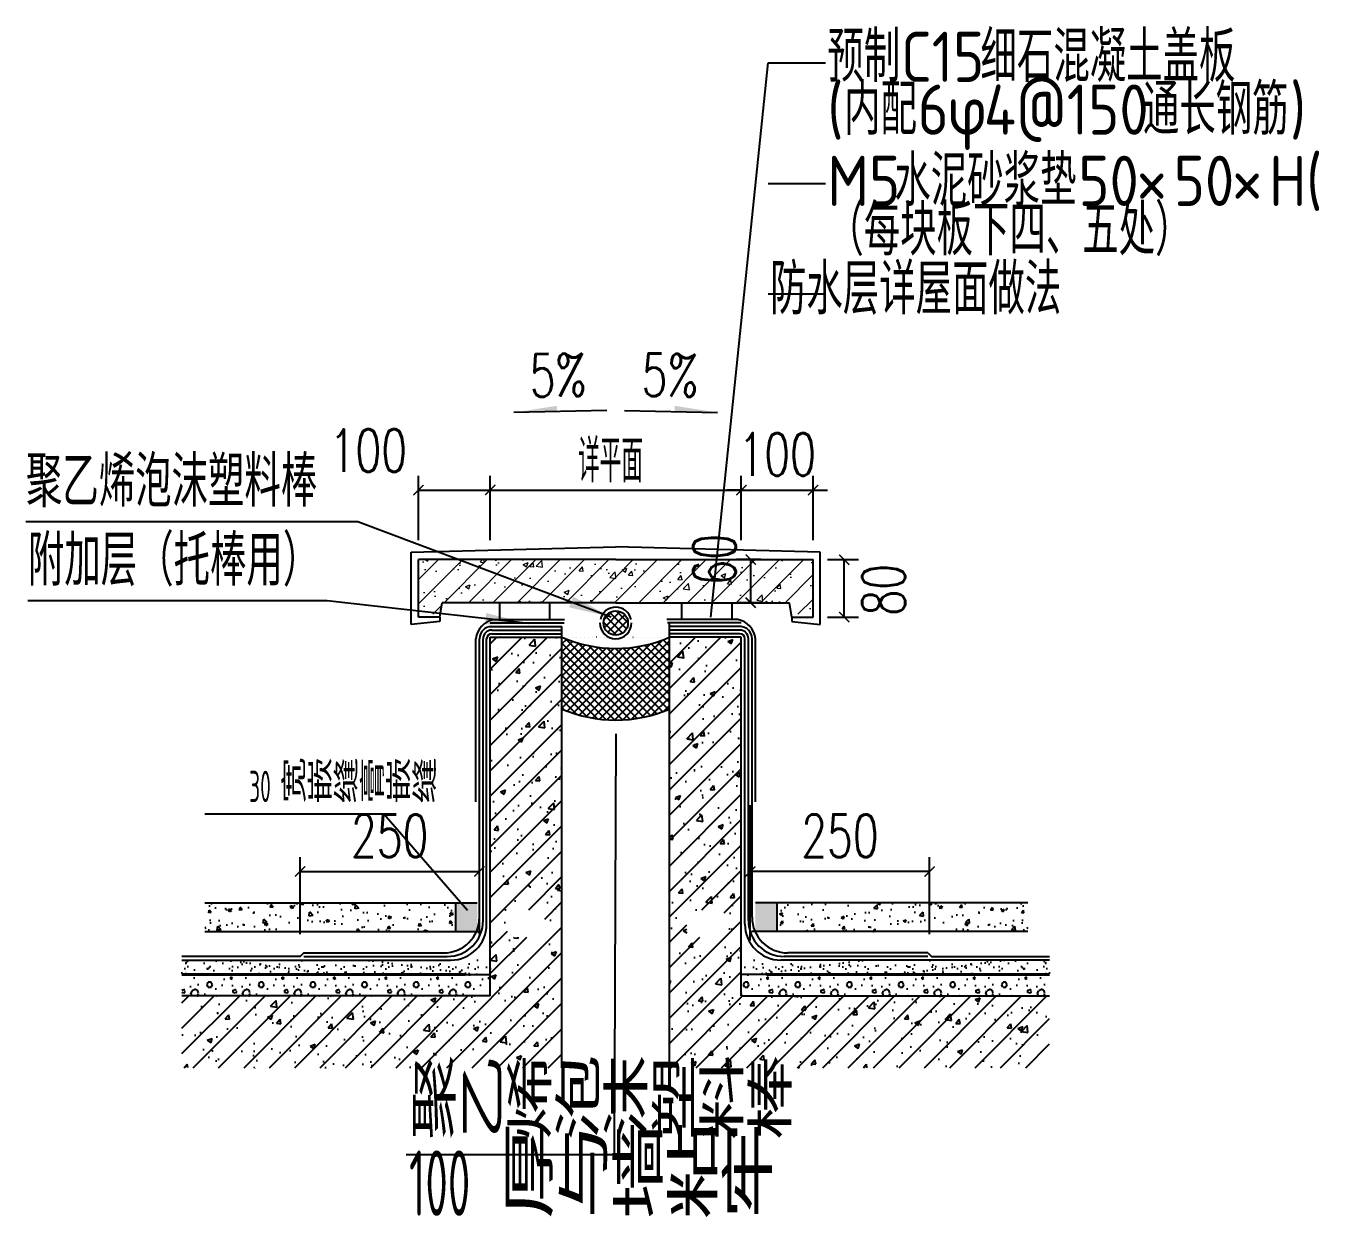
# Model space of a CAD drawing. Extents: x -40548 to 155442, y 5688 to 67136.
# Drawn here: x 130419 to 132223, y 11946 to 13606 of the extents above; entities that cross this region are included whole.
import ezdxf

# ---------------------------------------------------------------- set-up
doc = ezdxf.new("R2010")
doc.units = 0
doc.header["$LTSCALE"] = 1000
doc.linetypes.add('0_Grid$0$0_Setback$0$CONCEPT$0${ Batten }', pattern=[0])
doc.layers.get('DEFPOINTS').update_dxf_attribs({"color": 200})
for name, color, linetype in [('A-HATCH-1', 252, 'Continuous'), ('A-LIN-V', 9, 'Continuous'), ('A-TEXT', 61, 'Continuous'), ('AE-FNSH', 11, 'Continuous'), ('AE-STRU-MATE', 8, 'Continuous'), ('AE-SUFC', 3, 'Continuous'), ('AS-WALL', 40, 'Continuous'), ('DIM_LEAD', 3, 'Continuous'), ('DIM_SYMB', 3, 'Continuous'), ('PUB_DIM', 3, 'Continuous'), ('填充', 8, 'Continuous')]:
    doc.layers.add(name, color=color, linetype=linetype)
doc.layers.add('AE-ELVE-3', color=252, linetype='Continuous', lineweight=40)
doc.layers.add('HATCH填充', color=8, linetype='Continuous', lineweight=9)
doc.styles.add('_TCH_DIM', font='SIMPLEX', dxfattribs={"bigfont": 'GBCBIG'})
doc.styles.add('_TCH_DIM_T3', font='SIMPLEX', dxfattribs={"width": 0.705882, "bigfont": 'GBCBIG'})
doc.styles.get("Standard").update_dxf_attribs({"font": 'gbenor.shx', "bigfont": 'gbcbig.shx'})
doc.styles.add('TH-STYLE1', font='@TSSDENG', dxfattribs={"width": 0.7, "bigfont": '@TSSDCHN'})
doc.dimstyles.new('_TCH_ARCH-20', dxfattribs={"dimscale": 20, "dimtxt": 2.975, "dimasz": 1, "dimexe": 1, "dimexo": 1, "dimgap": 1, "dimtad": 1, "dimdec": 0, "dimzin": 0, "dimdsep": 46, "dimtxsty": '_TCH_DIM_T3', "dimblk": 'ARCHTICK', "dimcen": 0.09, "dimclrt": 7, "dimazin": 2, "dimtfac": 1, "dimtdec": 0, "dimtix": 1, "dimtmove": 2, "dimatfit": 3, "dimfxl": 0, "dimtolj": 1, "dimtzin": 0, "dimarcsym": 0})
pattern_1 = [(45, (129972.912, 5493.33), (-16.97056, 16.97056), []), (50, (129972.91, 5493.33), (68.85698, -6.0242), [7.2, -79.2]), (355, (129972.91, 5493.33), (-13.3201, 72.21044), [5.76, -63.36]), (100.4514, (129978.65, 5492.83), (55.5369, 66.1862), [6.11906, -67.30964]), (46.1842, (129972.91, 5512.53), (102.4551, -15.8898), [10.8, -118.8]), (96.6356, (129981.45, 5511.21), (89.7276, 93.5153), [9.1786, -100.9644]), (351.1842, (129972.91, 5512.53), (89.7275, 93.5154), [8.64, -95.04]), (21, (129982.51, 5507.73), (57.30308, -38.6514), [7.2, -79.2]), (326, (129982.51, 5507.73), (23.3583, 69.6144), [5.76, -63.36]), (71.4514, (129987.29, 5504.51), (80.6614, 30.9629), [6.11906, -67.30964]), (37.5, (129972.912, 5493.33), (1.16735, 31.95781), [0, -62.592, 0, -64.32, 0, -63.6]), (7.5, (129972.912, 5493.33), (25.25468, 37.86352), [0, -36.672, 0, -61.152, 0, -24.24]), (327.5, (129951.504, 5493.33), (51.24695, -2.16527), [0, -24, 0, -74.88, 0, -99.36]), (317.5, (129941.904, 5493.33), (55.98587, 9.61008), [0, -31.2, 0, -49.728, 0, -70.56])]

# ---------------------------------------------------------------- blocks, each defined once
blk = doc.blocks.new('_ArchTick')
at = {"color": 0, "linetype": 'ByBlock', "const_width": 0.1}
blk.add_lwpolyline([(-0.354, -0.354), (0.354, 0.354)], dxfattribs=at)
blk = doc.blocks.new('*D163')
at = {"layer": 'DEFPOINTS', "color": 0}
for p in [(131430, 12862.2), (131464.3, 12862.2), (131464.3, 12802.2)]:
    blk.add_point(p, dxfattribs=at)
at = {"layer": 'PUB_DIM', "color": 0, "lineweight": -2}
for p, q in [((131444.3, 12862.2), (131410, 12862.2)), ((131430, 12802.2), (131430, 12862.2)), ((131444.3, 12802.2), (131410, 12802.2))]:
    blk.add_line(p, q, dxfattribs=at)
at = {"layer": 'PUB_DIM', "color": 0, "lineweight": -2, "xscale": 20, "yscale": 20, "zscale": 20}
for p, rotation in [((131430, 12862.2), 90), ((131430, 12802.2), 270)]:
    blk.add_blockref('_ArchTick', p, dxfattribs=dict(at, rotation=rotation))
at = {"layer": 'PUB_DIM', "color": 7, "insert": (131379.4, 12862.2), "char_height": 59.5, "attachment_point": 5, "rotation": 90, "style": '_TCH_DIM_T3'}
blk.add_mtext('\\A1;60', dxfattribs=at)
blk = doc.blocks.new('*D164')
at = {"layer": 'DEFPOINTS', "color": 0}
for p in [(131516.9, 12862.2), (131560.4, 12862.2), (131516.9, 12782.2)]:
    blk.add_point(p, dxfattribs=at)
at = {"layer": 'PUB_DIM', "color": 0, "lineweight": -2}
for p, q in [((131536.9, 12862.2), (131580.4, 12862.2)), ((131560.4, 12782.2), (131560.4, 12862.2)), ((131536.9, 12782.2), (131580.4, 12782.2))]:
    blk.add_line(p, q, dxfattribs=at)
at = {"layer": 'PUB_DIM', "color": 0, "lineweight": -2, "xscale": 20, "yscale": 20, "zscale": 20}
for p, rotation in [((131560.4, 12862.2), 90), ((131560.4, 12782.2), 270)]:
    blk.add_blockref('_ArchTick', p, dxfattribs=dict(at, rotation=rotation))
at = {"layer": 'PUB_DIM', "color": 7, "insert": (131615.4, 12820.2), "char_height": 59.5, "attachment_point": 5, "rotation": 90, "style": '_TCH_DIM_T3'}
blk.add_mtext('\\A1;80', dxfattribs=at)
blk = doc.blocks.new('*D165')
at = {"layer": 'DEFPOINTS', "color": 0}
for p in [(131066.9, 12959.2), (130966.9, 12869.5), (131066.9, 12869.5)]:
    blk.add_point(p, dxfattribs=at)
at = {"layer": 'PUB_DIM', "color": 0, "lineweight": -2}
for p, q in [((130966.9, 12889.5), (130966.9, 12979.2)), ((131066.9, 12889.5), (131066.9, 12979.2)), ((130966.9, 12959.2), (131066.9, 12959.2))]:
    blk.add_line(p, q, dxfattribs=at)
at = {"layer": 'PUB_DIM', "color": 0, "lineweight": -2, "xscale": 20, "yscale": 20, "zscale": 20, "rotation": 180}
blk.add_blockref('_ArchTick', (130966.9, 12959.2), dxfattribs=at)
at = {"layer": 'PUB_DIM', "color": 0, "lineweight": -2, "xscale": 20, "yscale": 20, "zscale": 20}
blk.add_blockref('_ArchTick', (131066.9, 12959.2), dxfattribs=at)
at = {"layer": 'PUB_DIM', "color": 7, "insert": (130896.9, 13014.2), "char_height": 59.5, "attachment_point": 5, "style": '_TCH_DIM_T3'}
blk.add_mtext('\\A1;100', dxfattribs=at)
blk = doc.blocks.new('*D166')
at = {"layer": 'DEFPOINTS', "color": 0}
for p in [(131516.9, 12959.2), (131416.9, 12869.5), (131516.9, 12869.5)]:
    blk.add_point(p, dxfattribs=at)
at = {"layer": 'PUB_DIM', "color": 0, "lineweight": -2}
for p, q in [((131416.9, 12889.5), (131416.9, 12979.2)), ((131516.9, 12889.5), (131516.9, 12979.2)), ((131416.9, 12959.2), (131396.9, 12959.2)), ((131416.9, 12959.2), (131516.9, 12959.2)), ((131516.9, 12959.2), (131536.9, 12959.2))]:
    blk.add_line(p, q, dxfattribs=at)
at = {"layer": 'PUB_DIM', "color": 0, "lineweight": -2, "xscale": 20, "yscale": 20, "zscale": 20}
blk.add_blockref('_ArchTick', (131416.9, 12959.2), dxfattribs=at)
at = {"layer": 'PUB_DIM', "color": 0, "lineweight": -2, "xscale": 20, "yscale": 20, "zscale": 20, "rotation": 180}
blk.add_blockref('_ArchTick', (131516.9, 12959.2), dxfattribs=at)
at = {"layer": 'PUB_DIM', "color": 7, "insert": (131466.9, 13009), "char_height": 59.5, "attachment_point": 5, "style": '_TCH_DIM_T3'}
blk.add_mtext('\\A1;100', dxfattribs=at)
blk = doc.blocks.new('*D198')
at = {"layer": 'DEFPOINTS', "color": 0}
for p in [(131429.4, 12427.5), (131429.4, 12320), (131679.4, 12320)]:
    blk.add_point(p, dxfattribs=at)
at = {"layer": 'PUB_DIM', "color": 0, "lineweight": -2}
for p, q in [((131429.4, 12340), (131429.4, 12447.5)), ((131679.4, 12340), (131679.4, 12447.5)), ((131679.4, 12427.5), (131429.4, 12427.5))]:
    blk.add_line(p, q, dxfattribs=at)
at = {"layer": 'PUB_DIM', "color": 0, "lineweight": -2, "xscale": 20, "yscale": 20, "zscale": 20, "rotation": 180}
blk.add_blockref('_ArchTick', (131429.4, 12427.5), dxfattribs=at)
at = {"layer": 'PUB_DIM', "color": 0, "lineweight": -2, "xscale": 20, "yscale": 20, "zscale": 20}
blk.add_blockref('_ArchTick', (131679.4, 12427.5), dxfattribs=at)
at = {"layer": 'PUB_DIM', "color": 7, "insert": (131554.4, 12477.2), "char_height": 59.5, "attachment_point": 5, "style": '_TCH_DIM_T3'}
blk.add_mtext('\\A1;250', dxfattribs=at)
blk = doc.blocks.new('*D199')
at = {"layer": 'DEFPOINTS', "color": 0}
for p in [(131051.7, 12427.5), (130801.7, 12320), (131051.7, 12320)]:
    blk.add_point(p, dxfattribs=at)
at = {"layer": 'PUB_DIM', "color": 0, "lineweight": -2}
for p, q in [((130801.7, 12340), (130801.7, 12447.5)), ((131051.7, 12340), (131051.7, 12447.5)), ((130801.7, 12427.5), (131051.7, 12427.5))]:
    blk.add_line(p, q, dxfattribs=at)
at = {"layer": 'PUB_DIM', "color": 0, "lineweight": -2, "xscale": 20, "yscale": 20, "zscale": 20, "rotation": 180}
blk.add_blockref('_ArchTick', (130801.7, 12427.5), dxfattribs=at)
at = {"layer": 'PUB_DIM', "color": 0, "lineweight": -2, "xscale": 20, "yscale": 20, "zscale": 20}
blk.add_blockref('_ArchTick', (131051.7, 12427.5), dxfattribs=at)
at = {"layer": 'PUB_DIM', "color": 7, "insert": (130926.7, 12477.2), "char_height": 59.5, "attachment_point": 5, "style": '_TCH_DIM_T3'}
blk.add_mtext('\\A1;250', dxfattribs=at)

msp = doc.modelspace()

# ---------------------------------------------------------------- hatches: boundary and pattern name
at = {"layer": 'A-HATCH-1'}
h = msp.add_hatch(dxfattribs=at)
h.set_pattern_fill('钢筋混凝土', color=256, scale=10, style=0)
h.set_pattern_definition([(45, (-2373.44, -51399.195), (-17.6776695, 17.6776695), []), (50, (-2373.44, -51399.195), (71.726018, -6.275213), [7.5, -82.5]), (355, (-2373.44, -51399.195), (-13.875133, 75.219213), [6, -66]), (100.4514, (-2367.46, -51399.72), (57.850938, 68.943954), [6.37402, -70.11421]), (46.1842, (-2373.44, -51379.195), (106.724105, -16.5519), [11.25, -123.75]), (96.6356, (-2364.55, -51380.57), (93.46627, 97.41179), [9.56103, -105.1713]), (351.1842, (-2373.44, -51379.2), (93.466195, 97.41186), [9, -99]), (21, (-2363.44, -51384.195), (59.690705, -40.26189), [7.5, -82.5]), (326, (-2363.44, -51384.195), (24.331533, 72.515005), [6, -66]), (71.4514, (-2358.466, -51387.55), (84.022263, 32.25305), [6.37402, -70.11421]), (37.5, (-2373.44, -51399.195), (1.2159855, 33.2893854), [0, -65.2, 0, -67, 0, -66.25]), (7.5, (-2373.44, -51399.195), (26.306954, 39.441171), [0, -38.2, 0, -63.7, 0, -25.25]), (327.5, (-2395.74, -51399.195), (53.3822436, -2.255487), [0, -25, 0, -78, 0, -103.5]), (317.5, (-2405.74, -51399.195), (58.318617, 10.010498), [0, -32.5, 0, -51.8, 0, -73.5])])
h.paths.add_polyline_path([(131066.9, 12253.9), (131066.9, 12753.9), (131166.9, 12753.9), (131166.9, 12370.9), (131151.8, 12370.9), (131151.8, 12317.9), (131166.9, 12317.9), (131166.9, 12153.9), (130637.1, 12153.9), (130637.1, 12253.9)])
h.paths.add_polyline_path([(131151.8, 12370.9), (131166.9, 12370.9), (131166.9, 12317.9), (131151.8, 12317.9)], flags=17)
h.paths.add_polyline_path([(131142.9, 12374), (131090.9, 12374), (131090.9, 12335.9), (131142.9, 12335.9)], flags=16)
h = msp.add_hatch(dxfattribs=at)
h.set_pattern_fill('钢筋混凝土', color=256, scale=10, style=0)
h.set_pattern_definition([(45, (-2273.44, -51399.195), (-17.6776695, 17.6776695), []), (50, (-2273.44, -51399.195), (71.726018, -6.275213), [7.5, -82.5]), (355, (-2273.44, -51399.195), (-13.875133, 75.219213), [6, -66]), (100.4514, (-2267.46, -51399.72), (57.850938, 68.943954), [6.37402, -70.11421]), (46.1842, (-2273.44, -51379.195), (106.724105, -16.5519), [11.25, -123.75]), (96.6356, (-2264.55, -51380.57), (93.46627, 97.41179), [9.56103, -105.1713]), (351.1842, (-2273.44, -51379.2), (93.466195, 97.41186), [9, -99]), (21, (-2263.44, -51384.195), (59.690705, -40.26189), [7.5, -82.5]), (326, (-2263.44, -51384.195), (24.331533, 72.515005), [6, -66]), (71.4514, (-2258.466, -51387.55), (84.022263, 32.25305), [6.37402, -70.11421]), (37.5, (-2273.44, -51399.195), (1.2159855, 33.2893854), [0, -65.2, 0, -67, 0, -66.25]), (7.5, (-2273.44, -51399.195), (26.306954, 39.441171), [0, -38.2, 0, -63.7, 0, -25.25]), (327.5, (-2295.74, -51399.195), (53.3822436, -2.255487), [0, -25, 0, -78, 0, -103.5]), (317.5, (-2305.74, -51399.195), (58.318617, 10.010498), [0, -32.5, 0, -51.8, 0, -73.5])])
h.paths.add_polyline_path([(131416.9, 12253.9), (131416.9, 12753.9), (131316.9, 12753.9), (131316.9, 12370.9), (131332, 12370.9), (131332, 12317.9), (131316.9, 12317.9), (131316.9, 12153.9), (131846.7, 12153.9), (131846.7, 12253.9)])
h.paths.add_polyline_path([(131332, 12370.9), (131316.9, 12370.9), (131316.9, 12317.9), (131332, 12317.9)], flags=17)
h.paths.add_polyline_path([(131340.9, 12374), (131392.9, 12374), (131392.9, 12335.9), (131340.9, 12335.9)], flags=16)
at = {"layer": 'AE-STRU-MATE'}
h = msp.add_hatch(dxfattribs=at)
h.set_pattern_fill('ANSI37', color=256, scale=5, style=0)
h.set_pattern_definition([(45, (-892.887, -54210.775), (-5.61266008, 5.61266008), []), (135, (-892.887, -54210.775), (-5.61266008, -5.61266008), [])])
h.paths.add_polyline_path([(131258.9, 12773.9, 1), (131224.9, 12773.9, 1)])
h = msp.add_hatch(dxfattribs=at)
h.set_pattern_fill('ANSI37', color=256, scale=5, style=0)
h.set_pattern_definition([(45, (-892.887, -54185.775), (-5.61266008, 5.61266008), []), (135, (-892.887, -54185.775), (-5.61266008, -5.61266008), [])])
edge = h.paths.add_edge_path()
edge.add_arc((131241.9, 12928.4), 189.9, 246.7358, 293.2642, ccw=False)
edge.add_line((131166.9, 12753.9), (131166.9, 12653.9))
edge.add_arc((131241.9, 12828.4), 189.9, 246.7358, 293.2642)
edge.add_line((131316.9, 12653.9), (131316.9, 12753.9))
h = msp.add_hatch(dxfattribs=at)
h.set_pattern_fill('混凝土', color=256, scale=6, style=0)
h.set_pattern_definition([(130, (263780.117, -87347.993), (-43.035611, -3.765128), [4.5, -49.5]), (185, (263780.117, -87347.993), (8.32508, 45.131528), [3.6, -39.6]), (79.5486, (263776.53, -87348.307), (-34.710563, 41.366373), [3.824411, -42.068527]), (133.8158, (263780.117, -87335.993), (-64.034463, -9.931141), [6.75, -74.25]), (83.3644, (263774.78, -87336.82), (-56.079762, 58.447072), [5.736617, -63.10278]), (188.8158, (263780.12, -87335.99), (-56.079717, 58.447116), [5.4, -59.4]), (159, (263774.117, -87338.993), (-35.814423, -24.1571334), [4.5, -49.5]), (214, (263774.117, -87338.993), (-14.59892, 43.509003), [3.6, -39.6]), (108.5486, (263771.133, -87341.006), (-50.413358, 19.35183), [3.824411, -42.068527]), (142.5, (263780.117, -87347.993), (-0.7295913, 19.9736312), [0, -39.12, 0, -40.2, 0, -39.75]), (172.5, (263780.117, -87347.993), (-15.7841722, 23.6647027), [0, -22.92, 0, -38.22, 0, -15.15]), (212.5, (263793.497, -87347.993), (-32.0293462, -1.3532923), [0, -15, 0, -46.8, 0, -62.1]), (222.5, (263799.497, -87347.993), (-34.99117, 6.006299), [0, -19.5, 0, -31.08, 0, -44.1])])
h.paths.add_polyline_path([(130668.9, 12383.9), (130668.9, 12343.9), (131018.7, 12343.9), (131018.7, 12383.9)])
for points in [[(131018.7, 12383.9), (131048.7, 12383.9), (131048.7, 12343.9), (131018.7, 12343.9)], [(131466.7, 12383.9), (131436.7, 12383.9), (131436.7, 12343.9), (131466.7, 12343.9)]]:
    msp.add_hatch(color=256, dxfattribs=at).paths.add_polyline_path(points)
h = msp.add_hatch(dxfattribs=at)
h.set_pattern_fill('混凝土', color=256, scale=6, style=0)
h.set_pattern_definition([(50, (-1294.765, -87347.993), (43.035611, -3.765128), [4.5, -49.5]), (355, (-1294.765, -87347.993), (-8.32508, 45.131528), [3.6, -39.6]), (100.4514, (-1291.18, -87348.307), (34.710563, 41.366373), [3.824411, -42.068527]), (46.1842, (-1294.765, -87335.993), (64.034463, -9.931141), [6.75, -74.25]), (96.6356, (-1289.43, -87336.82), (56.079762, 58.447072), [5.736617, -63.10278]), (351.1842, (-1294.765, -87335.99), (56.079717, 58.447116), [5.4, -59.4]), (21, (-1288.765, -87338.993), (35.814423, -24.1571334), [4.5, -49.5]), (326, (-1288.765, -87338.993), (14.59892, 43.509003), [3.6, -39.6]), (71.4514, (-1285.78, -87341.006), (50.413358, 19.35183), [3.824411, -42.068527]), (37.5, (-1294.765, -87347.993), (0.7295913, 19.9736312), [0, -39.12, 0, -40.2, 0, -39.75]), (7.5, (-1294.765, -87347.993), (15.7841722, 23.6647027), [0, -22.92, 0, -38.22, 0, -15.15]), (327.5, (-1308.145, -87347.993), (32.0293462, -1.3532923), [0, -15, 0, -46.8, 0, -62.1]), (317.5, (-1314.145, -87347.993), (34.99117, 6.006299), [0, -19.5, 0, -31.08, 0, -44.1])])
h.paths.add_polyline_path([(131816.5, 12383.9), (131816.5, 12343.9), (131466.7, 12343.9), (131466.7, 12383.9)])
h = msp.add_hatch(dxfattribs=at)
h.set_pattern_fill('粉刷', color=256, scale=5, style=0)
h.set_pattern_definition([(142.5, (263768.322, -87342.993), (0.6299336, 19.2682377), [0, -15.2, 0, -17, 0, -16.25]), (172.5, (263768.322, -87342.993), (-17.697767, 28.2214607), [0, -8.2, 0, -13.7, 0, -5.25]), (212.5, (263780.622, -87342.993), (-31.1414186, 0.0565905), [0, -5, 0, -18, 0, -23.5]), (222.5, (263780.622, -87342.993), (-30.061266, 8.7767556), [0, -2.5, 0, -11.8, 0, -13.5])])
h.paths.add_polyline_path([(130637.1, 12303.9), (130637.1, 12283.9), (131066.9, 12283.9), (131066.9, 12303.9)])
h = msp.add_hatch(dxfattribs=at)
h.set_pattern_fill('粉刷', color=256, scale=5, style=0)
h.set_pattern_definition([(37.5, (-1284.578, -87342.993), (-0.6299336, 19.2682377), [0, -15.2, 0, -17, 0, -16.25]), (7.5, (-1284.578, -87342.993), (17.697767, 28.2214607), [0, -8.2, 0, -13.7, 0, -5.25]), (327.5, (-1296.878, -87342.993), (31.1414186, 0.0565905), [0, -5, 0, -18, 0, -23.5]), (317.5, (-1296.878, -87342.993), (30.061266, 8.7767556), [0, -2.5, 0, -11.8, 0, -13.5])])
h.paths.add_polyline_path([(131846.7, 12303.9), (131846.7, 12283.9), (131416.9, 12283.9), (131416.9, 12303.9)])
h = msp.add_hatch(dxfattribs=at)
h.set_pattern_fill('加气混凝土', color=256, scale=6, style=0)
h.set_pattern_definition([(0, (-2352.2, -51421.155), (36, 72), [0, -72]), (0, (-2394.32, -51430.875), (36, 72), [0, -72]), (0, (-2370.92, -51431.595), (36, 72), [0, -72]), (0, (-2345.36, -51410.355), (36, 72), [0, -72]), (0, (-2375.24, -51435.195), (36, 72), [0, -72]), (0, (-2338.16, -51364.995), (36, 72), [0, -72]), (0, (-2360.12, -51370.755), (36, 72), [0, -72]), (0, (-2348.6, -51379.755), (36, 72), [0, -72]), (0, (-2407.28, -51381.195), (36, 72), [0, -72]), (0, (-2372, -51384.435), (36, 72), [0, -72]), (0, (-2385.68, -51402.795), (36, 72), [0, -72]), (0, (-2384.96, -51429.795), (36, 72), [0, -72]), (0, (-2357.96, -51432.675), (36, 72), [0, -72]), (0, (-2338.16, -51400.995), (36, 72), [0, -72]), (0, (-2405.48, -51412.155), (36, 72), [0, -72]), (0, (-2399.36, -51399.915), (36, 72), [0, -72]), (0, (-2371.28, -51404.955), (36, 72), [0, -72]), (0, (-2381.36, -51415.395), (36, 72), [0, -72]), (0, (-2387.12, -51391.635), (36, 72), [0, -72]), (0, (-2378.12, -51364.635), (36, 72), [0, -72]), (0, (-2402.6, -51427.275), (36, 72), [0, -72]), (0, (-2363, -51379.395), (36, 72), [0, -72]), (0, (-2396.48, -51378.315), (36, 72), [0, -72]), (0, (-2402.24, -51368.955), (36, 72), [0, -72]), (130.601294, (-2342.5827, -51387.5383), (-179.99999801, 216.00000094), [3.160986, -1324.45332]), (18.434949, (-2347.726, -51386.167), (179.9999993, 71.9999995), [3.25263, -452.115348]), (90, (-2347.726, -51389.253), (36, 72), [3.085714, -140.914278]), (161.565051, (-2344.64, -51390.281), (-180.0000009, 71.9999946), [3.25263, -452.115348]), (53.130102, (-2344.64, -51390.281), (36, 72), [3.42857, -356.57142]), (135, (-2341.897, -51426.967), (-36.0000044, 71.999995), [2.90924, -200.737512]), (45, (-2346.01, -51426.967), (35.9999998, 71.9999997), [2.90924, -200.737512]), (135, (-2343.954, -51429.024), (-36.0000044, 71.999995), [2.90924, -200.737512]), (45, (-2343.954, -51429.024), (35.9999998, 71.9999997), [2.90924, -200.737512]), (116.56505, (-2376.526, -51378.624), (-6e-06, 143.999996), [3.83326, -76.66518]), (180, (-2378.24, -51375.195), (-36, 72), [4.114286, -67.88571]), (63.43495, (-2384.07, -51378.624), (3e-07, 144), [3.83326, -76.66518]), (116.56505, (-2382.354, -51382.05), (-6e-06, 143.999996), [3.83326, -76.66518]), (0, (-2382.354, -51382.05), (36, 72), [4.114286, -67.88571]), (63.43495, (-2378.24, -51382.05), (3e-07, 144), [3.83326, -76.66518]), (107.102728, (-2349.4398, -51402.967), (-107.99999587, 360.00000058), [4.66336, -1953.9483]), (143.972626, (-2350.811, -51398.51), (-683.99999133, 503.99999943), [4.66336, -974.6424]), (180, (-2354.58, -51395.77), (-36, 72), [4.457143, -67.542852]), (36.0273733, (-2362.811, -51398.51), (683.99999495, 503.99999457), [4.66336, -974.6424]), (71.565051, (-2364.183, -51402.624), (108.00000055, 359.9999994), [4.336838, -451.031136]), (107.102728, (-2362.8113, -51407.0812), (-107.99999587, 360.00000058), [4.66336, -1953.9483]), (143.972626, (-2359.04, -51409.824), (-683.99999133, 503.99999943), [4.66336, -974.6424]), (0, (-2359.04, -51409.824), (36, 72), [4.457143, -67.542852]), (36.0273733, (-2354.5827, -51409.824), (683.99999495, 503.99999457), [4.66336, -974.6424]), (71.565051, (-2350.811, -51407.081), (108.00000055, 359.9999994), [4.336838, -451.031136]), (150.255118, (-2348.754, -51369.367), (-108.00000026, 71.9999991), [2.764202, -577.718352]), (90, (-2351.154, -51370.74), (36, 72), [2.742857, -141.25713]), (29.744881, (-2351.154, -51370.738), (108.00000006, 71.99999966), [2.764202, -577.718352]), (116.56505, (-2365.554, -51420.45), (-6e-06, 143.999996), [3.83326, -76.66518]), (168.690067, (-2367.2684, -51417.024), (-324.00000024, 71.9999982), [3.49647, -730.76226]), (41.185925, (-2373.4398, -51418.7383), (899.99999455, 791.999993075), [3.64462, -1527.09624]), (90, (-2373.44, -51422.167), (36, 72), [3.42857, -140.57142]), (138.814074, (-2370.697, -51424.567), (-899.999984, 792.000005044), [3.64462, -1527.09624]), (16.6992442, (-2370.697, -51424.567), (1187.99999106, 359.99999623), [3.579534, -1499.8245]), (60.945396, (-2367.2684, -51423.5383), (35.999999904, 71.99999936), [3.52993, -1479.04074]), (109.983106, (-2395.7255, -51390.2812), (-180.00000068, 503.999998666), [4.01304, -1681.4637]), (155.556045, (-2397.097, -51386.5097), (-468.000001784, 215.99999551), [4.14276, -1735.81578]), (24.4439547, (-2404.6398, -51386.5097), (468.000000233, 215.99999896), [4.14276, -1735.81578]), (70.0168934, (-2406.0113, -51390.2812), (180.00000054, 503.99999875), [4.01304, -1681.4637]), (109.983106, (-2404.6398, -51394.0526), (-180.00000068, 503.999998666), [4.01304, -1681.4637]), (160.016893, (-2400.8684, -51395.424), (-180.0000001, 71.99999672), [4.01304, -838.7253]), (19.9831065, (-2400.8684, -51395.424), (179.999999, 71.99999989), [4.01304, -838.7253]), (70.0168934, (-2397.097, -51394.0526), (180.00000054, 503.99999875), [4.01304, -1681.4637]), (122.005383, (-2368.983, -51396.7955), (-36.00000483, 71.99999632), [3.234508, -676.01208]), (18.434949, (-2373.783, -51395.081), (179.9999993, 71.9999995), [3.25263, -452.115348]), (90, (-2373.783, -51398.167), (36, 72), [3.085714, -140.914278]), (161.565051, (-2370.697, -51399.195), (-180.0000009, 71.9999946), [3.25263, -452.115348]), (54.4623222, (-2370.697, -51399.1955), (251.99999963, 359.99999946), [2.94937, -1235.78538]), (116.56505, (-2389.9, -51414.28), (-6e-06, 143.999996), [3.83326, -76.66518]), (180, (-2391.61, -51410.85), (-36, 72), [3.77143, -68.228568]), (59.0362434, (-2397.44, -51414.281), (36.00000012, 71.99999965), [3.998367, -835.65864]), (120.963756, (-2395.3827, -51417.71), (-36.00000492, 71.9999967), [3.998367, -835.65864]), (0, (-2395.38, -51417.71), (36, 72), [3.77143, -68.228568]), (63.43495, (-2391.61, -51417.71), (3e-07, 144), [3.83326, -76.66518])])
h.paths.add_polyline_path([(130637.1, 12283.9), (130637.1, 12253.9), (131066.9, 12253.9), (131066.9, 12283.9)])
h = msp.add_hatch(dxfattribs=at)
h.set_pattern_fill('加气混凝土', color=256, scale=6, style=0)
h.set_pattern_definition([(0, (-2252.2, -51421.155), (36, 72), [0, -72]), (0, (-2294.32, -51430.875), (36, 72), [0, -72]), (0, (-2270.92, -51431.595), (36, 72), [0, -72]), (0, (-2245.36, -51410.355), (36, 72), [0, -72]), (0, (-2275.24, -51435.195), (36, 72), [0, -72]), (0, (-2238.16, -51364.995), (36, 72), [0, -72]), (0, (-2260.12, -51370.755), (36, 72), [0, -72]), (0, (-2248.6, -51379.755), (36, 72), [0, -72]), (0, (-2307.28, -51381.195), (36, 72), [0, -72]), (0, (-2272, -51384.435), (36, 72), [0, -72]), (0, (-2285.68, -51402.795), (36, 72), [0, -72]), (0, (-2284.96, -51429.795), (36, 72), [0, -72]), (0, (-2257.96, -51432.675), (36, 72), [0, -72]), (0, (-2238.16, -51400.995), (36, 72), [0, -72]), (0, (-2305.48, -51412.155), (36, 72), [0, -72]), (0, (-2299.36, -51399.915), (36, 72), [0, -72]), (0, (-2271.28, -51404.955), (36, 72), [0, -72]), (0, (-2281.36, -51415.395), (36, 72), [0, -72]), (0, (-2287.12, -51391.635), (36, 72), [0, -72]), (0, (-2278.12, -51364.635), (36, 72), [0, -72]), (0, (-2302.6, -51427.275), (36, 72), [0, -72]), (0, (-2263, -51379.395), (36, 72), [0, -72]), (0, (-2296.48, -51378.315), (36, 72), [0, -72]), (0, (-2302.24, -51368.955), (36, 72), [0, -72]), (130.601294, (-2242.5827, -51387.5383), (-179.99999801, 216.00000094), [3.160986, -1324.45332]), (18.434949, (-2247.726, -51386.167), (179.9999993, 71.9999995), [3.25263, -452.115348]), (90, (-2247.726, -51389.253), (36, 72), [3.085714, -140.914278]), (161.565051, (-2244.64, -51390.281), (-180.0000009, 71.9999946), [3.25263, -452.115348]), (53.130102, (-2244.64, -51390.281), (36, 72), [3.42857, -356.57142]), (135, (-2241.897, -51426.967), (-36.0000044, 71.999995), [2.90924, -200.737512]), (45, (-2246.01, -51426.967), (35.9999998, 71.9999997), [2.90924, -200.737512]), (135, (-2243.954, -51429.024), (-36.0000044, 71.999995), [2.90924, -200.737512]), (45, (-2243.954, -51429.024), (35.9999998, 71.9999997), [2.90924, -200.737512]), (116.56505, (-2276.526, -51378.624), (-6e-06, 143.999996), [3.83326, -76.66518]), (180, (-2278.24, -51375.195), (-36, 72), [4.114286, -67.88571]), (63.43495, (-2284.07, -51378.624), (3e-07, 144), [3.83326, -76.66518]), (116.56505, (-2282.354, -51382.05), (-6e-06, 143.999996), [3.83326, -76.66518]), (0, (-2282.354, -51382.05), (36, 72), [4.114286, -67.88571]), (63.43495, (-2278.24, -51382.05), (3e-07, 144), [3.83326, -76.66518]), (107.102728, (-2249.4398, -51402.967), (-107.99999587, 360.00000058), [4.66336, -1953.9483]), (143.972626, (-2250.811, -51398.51), (-683.99999133, 503.99999943), [4.66336, -974.6424]), (180, (-2254.58, -51395.77), (-36, 72), [4.457143, -67.542852]), (36.0273733, (-2262.811, -51398.51), (683.99999495, 503.99999457), [4.66336, -974.6424]), (71.565051, (-2264.183, -51402.624), (108.00000055, 359.9999994), [4.336838, -451.031136]), (107.102728, (-2262.8113, -51407.0812), (-107.99999587, 360.00000058), [4.66336, -1953.9483]), (143.972626, (-2259.04, -51409.824), (-683.99999133, 503.99999943), [4.66336, -974.6424]), (0, (-2259.04, -51409.824), (36, 72), [4.457143, -67.542852]), (36.0273733, (-2254.5827, -51409.824), (683.99999495, 503.99999457), [4.66336, -974.6424]), (71.565051, (-2250.811, -51407.081), (108.00000055, 359.9999994), [4.336838, -451.031136]), (150.255118, (-2248.754, -51369.367), (-108.00000026, 71.9999991), [2.764202, -577.718352]), (90, (-2251.154, -51370.74), (36, 72), [2.742857, -141.25713]), (29.744881, (-2251.154, -51370.738), (108.00000006, 71.99999966), [2.764202, -577.718352]), (116.56505, (-2265.554, -51420.45), (-6e-06, 143.999996), [3.83326, -76.66518]), (168.690067, (-2267.2684, -51417.024), (-324.00000024, 71.9999982), [3.49647, -730.76226]), (41.185925, (-2273.4398, -51418.7383), (899.99999455, 791.999993075), [3.64462, -1527.09624]), (90, (-2273.44, -51422.167), (36, 72), [3.42857, -140.57142]), (138.814074, (-2270.697, -51424.567), (-899.999984, 792.000005044), [3.64462, -1527.09624]), (16.6992442, (-2270.697, -51424.567), (1187.99999106, 359.99999623), [3.579534, -1499.8245]), (60.945396, (-2267.2684, -51423.5383), (35.999999904, 71.99999936), [3.52993, -1479.04074]), (109.983106, (-2295.7255, -51390.2812), (-180.00000068, 503.999998666), [4.01304, -1681.4637]), (155.556045, (-2297.097, -51386.5097), (-468.000001784, 215.99999551), [4.14276, -1735.81578]), (24.4439547, (-2304.6398, -51386.5097), (468.000000233, 215.99999896), [4.14276, -1735.81578]), (70.0168934, (-2306.0113, -51390.2812), (180.00000054, 503.99999875), [4.01304, -1681.4637]), (109.983106, (-2304.6398, -51394.0526), (-180.00000068, 503.999998666), [4.01304, -1681.4637]), (160.016893, (-2300.8684, -51395.424), (-180.0000001, 71.99999672), [4.01304, -838.7253]), (19.9831065, (-2300.8684, -51395.424), (179.999999, 71.99999989), [4.01304, -838.7253]), (70.0168934, (-2297.097, -51394.0526), (180.00000054, 503.99999875), [4.01304, -1681.4637]), (122.005383, (-2268.983, -51396.7955), (-36.00000483, 71.99999632), [3.234508, -676.01208]), (18.434949, (-2273.783, -51395.081), (179.9999993, 71.9999995), [3.25263, -452.115348]), (90, (-2273.783, -51398.167), (36, 72), [3.085714, -140.914278]), (161.565051, (-2270.697, -51399.195), (-180.0000009, 71.9999946), [3.25263, -452.115348]), (54.4623222, (-2270.697, -51399.1955), (251.99999963, 359.99999946), [2.94937, -1235.78538]), (116.56505, (-2289.9, -51414.28), (-6e-06, 143.999996), [3.83326, -76.66518]), (180, (-2291.61, -51410.85), (-36, 72), [3.77143, -68.228568]), (59.0362434, (-2297.44, -51414.281), (36.00000012, 71.99999965), [3.998367, -835.65864]), (120.963756, (-2295.3827, -51417.71), (-36.00000492, 71.9999967), [3.998367, -835.65864]), (0, (-2295.38, -51417.71), (36, 72), [3.77143, -68.228568]), (63.43495, (-2291.61, -51417.71), (3e-07, 144), [3.83326, -76.66518])])
h.paths.add_polyline_path([(131846.7, 12283.9), (131846.7, 12253.9), (131416.9, 12253.9), (131416.9, 12283.9)])
at = {"layer": 'DIM_LEAD'}
for points in [[(131235.7, 12782), (131182.4, 12810.6), (131176.7, 12795.7)], [(131120.1, 12773), (131061.4, 12787.7), (131059.6, 12771.8)]]:
    msp.add_hatch(color=256, dxfattribs=at).paths.add_polyline_path(points, flags=17)
at = {"layer": 'DIM_SYMB'}
for points in [[(131099.9, 13067.4), (131159.9, 13068.6), (131159.7, 13076.6)], [(131383.8, 13067.4), (131323.8, 13068.6), (131324, 13076.6)]]:
    msp.add_hatch(color=256, dxfattribs=at).paths.add_polyline_path(points, flags=17)
at = {"layer": 'HATCH填充'}
h = msp.add_hatch(dxfattribs=at)
h.set_pattern_fill('钢筋混凝土', color=256, scale=9.6, style=0)
h.set_pattern_definition(pattern_1)
h.paths.add_polyline_path([(131241.9, 12862.2), (131241.9, 12802.2), (130999.7, 12802.2), (130996.4, 12786.2), (130966.9, 12786.2), (130966.9, 12862.2)])
h = msp.add_hatch(dxfattribs=at)
h.set_pattern_fill('钢筋混凝土', color=256, scale=9.6, style=0)
h.set_pattern_definition(pattern_1)
h.paths.add_polyline_path([(131241.9, 12862.2), (131241.9, 12802.2), (131484, 12802.2), (131487.4, 12786.2), (131516.9, 12786.2), (131516.9, 12862.2)])

# ---------------------------------------------------------------- linework, layer by layer
at = {"layer": 'A-LIN-V'}
msp.add_lwpolyline([(131429.4, 12331.4), (131429.4, 12520)], dxfattribs=at)
at = {"layer": 'A-TEXT'}
for points in [[(131241.9, 12619.2), (131239.5, 12032.6), (130949.7, 12032.6)], [(130668.9, 12507.6), (130918.5, 12507.6), (131035.1, 12373.3)]]:
    msp.add_lwpolyline(points, dxfattribs=at)
at = {"layer": 'AE-ELVE-3'}
for p, q in [((130637.1, 12283.9), (131031.9, 12283.9)), ((131846.7, 12283.9), (131451.9, 12283.9))]:
    msp.add_line(p, q, dxfattribs=at)
at = {"layer": 'AE-FNSH'}
for p, q in [((131166.9, 12753.9), (131166.9, 12768.9)), ((131316.9, 12753.9), (131316.9, 12773.9)), ((131066.9, 12753.9), (131166.9, 12753.9)), ((131066.9, 12753.9), (131166.9, 12753.9)), ((131416.9, 12753.9), (131316.9, 12753.9)), ((130668.9, 12383.9), (131018.7, 12383.9)), ((131018.7, 12343.9), (131018.7, 12383.9)), ((131018.7, 12383.9), (131048.7, 12383.9)), ((131466.7, 12383.9), (131436.7, 12383.9)), ((131816.5, 12383.9), (131466.7, 12383.9)), ((131466.7, 12343.9), (131466.7, 12383.9)), ((130668.9, 12343.9), (131053.7, 12343.9)), ((131816.5, 12343.9), (131431.7, 12343.9)), ((130637.1, 12283.9), (131066.9, 12283.9)), ((131846.7, 12283.9), (131416.9, 12283.9))]:
    msp.add_line(p, q, dxfattribs=at)
msp.add_circle((131241.9, 12773.9), 17, dxfattribs=at)
for centre in [(131241.9, 12928.4), (131241.9, 12828.4)]:
    msp.add_arc(centre, 189.9, 246.7358, 293.2642, dxfattribs=at)
at = {"layer": 'AE-SUFC'}
for p, q in [((131066.9, 12773.9), (131169.9, 12773.9)), ((131066.9, 12768.9), (131166.9, 12768.9)), ((131071.9, 12778.9), (131170.4, 12778.9)), ((131411.9, 12778.9), (131313.3, 12778.9)), ((131416.9, 12773.9), (131313.9, 12773.9)), ((131416.9, 12768.9), (131316.9, 12768.9)), ((131046.9, 12524.7), (131046.9, 12752)), ((131051.9, 12524.7), (131051.9, 12751.9)), ((131056.9, 12358.9), (131056.9, 12751.9)), ((131056.9, 12358.9), (131056.9, 12751.9)), ((131061.9, 12353.9, 0), (131061.9, 12751.9)), ((131061.9, 12353.9, 0), (131061.9, 12751.9)), ((131068.9, 12763.9), (131166.9, 12763.9)), ((131068.9, 12758.9), (131166.9, 12758.9)), ((131414.9, 12763.9), (131316.9, 12763.9)), ((131414.9, 12758.9), (131316.9, 12758.9)), ((131421.9, 12353.9, 0), (131421.9, 12751.9)), ((131426.9, 12358.9), (131426.9, 12751.9)), ((131431.9, 12524.7), (131431.9, 12751.9)), ((131436.9, 12524.7), (131436.9, 12752)), ((131051.9, 12363.9, 0), (131051.9, 12524.7)), ((131431.9, 12363.9, 0), (131431.9, 12524.7)), ((130637.1, 12303.9), (131011.9, 12303.9, 0)), ((130806.9, 12313.9, 0), (131001.9, 12313.9, 0)), ((130806.9, 12313.9, 0), (131001.9, 12313.9, 0)), ((130806.9, 12308.9), (131006.9, 12308.9, 0)), ((131846.7, 12303.9), (131471.9, 12303.9, 0)), ((131676.9, 12308.9), (131476.9, 12308.9, 0)), ((131676.9, 12313.9, 0), (131481.9, 12313.9, 0)), ((131676.9, 12313.9, 0), (131481.9, 12313.9, 0))]:
    msp.add_line(p, q, dxfattribs=at)
for points in [[(130806.9, 12313.9), (130801.9, 12308.9), (130637.1, 12308.9)], [(131676.9, 12313.9), (131681.9, 12308.9), (131846.7, 12308.9)]]:
    msp.add_lwpolyline(points, dxfattribs=at)
for centre, radius, start, end in [((131241.9, 12773.9), 22, 13.1366, 166.8634), ((131078.1, 12748.1, 0), 31.4, 101.3646, 173.0406), ((131068.9, 12751.9, 0), 17, 90, 180), ((131241.9, 12773.9), 22, 180, 0), ((131405.7, 12748.1, 0), 31.4, 6.9594, 78.6354), ((131414.9, 12751.9, 0), 17, 0, 90), ((131068.9, 12751.9, 0), 12, 90, 180), ((131068.9, 12751.9, 0), 7, 90, 180), ((131414.9, 12751.9, 0), 12, 0, 90), ((131414.9, 12751.9, 0), 7, 0, 90), ((131001.9, 12363.9, 0), 50, 270, 0), ((131006.9, 12358.9, 0), 50, 270, 0), ((131011.9, 12353.9, 0), 50, 270, 0), ((131471.9, 12353.9, 0), 50, 180, 270), ((131476.9, 12358.9, 0), 50, 180, 270), ((131481.9, 12363.9, 0), 50, 180, 270)]:
    msp.add_arc(centre, radius, start, end, dxfattribs=at)
at = {"layer": 'AS-WALL'}
for p, q in [((130966.9, 12782.2), (130966.9, 12862.2)), ((131241.9, 12862.2), (130966.9, 12862.2)), ((131241.9, 12862.2), (131516.9, 12862.2)), ((131516.9, 12782.2), (131516.9, 12862.2)), ((130996.4, 12782.2), (130999.7, 12802.2)), ((131241.9, 12802.2), (130999.7, 12802.2)), ((131241.9, 12802.2), (131484, 12802.2)), ((131487.4, 12782.2), (131484, 12802.2)), ((130996.4, 12782.2), (130966.9, 12782.2)), ((131487.4, 12782.2), (131516.9, 12782.2)), ((131066.9, 12253.9), (131066.9, 12753.9)), ((131066.9, 12753.9), (131166.9, 12753.9)), ((131066.9, 12253.9), (131066.9, 12753.9)), ((131066.9, 12753.9), (131166.9, 12753.9)), ((131166.9, 12153.9), (131166.9, 12753.9)), ((131316.9, 12153.9), (131316.9, 12753.9)), ((131416.9, 12753.9), (131316.9, 12753.9)), ((131416.9, 12253.9), (131416.9, 12753.9)), ((131066.9, 12253.9), (130637.1, 12253.9)), ((131416.9, 12253.9), (131846.7, 12253.9))]:
    msp.add_line(p, q, dxfattribs=at)
for points in [[(131079.8, 12778.9), (131149.9, 12778.9), (131149.9, 12802.2), (131079.8, 12802.2)], [(131403.9, 12778.9), (131333.9, 12778.9), (131333.9, 12802.2), (131403.9, 12802.2)]]:
    msp.add_lwpolyline(points, close=True, dxfattribs=at)
at = {"layer": 'DIM_LEAD'}
for p, q in [((130882.5, 12914.9), (130419.5, 12914.9)), ((131235.7, 12782), (130882.5, 12914.9)), ((130839.5, 12804.8), (130422.3, 12804.8)), ((131120.1, 12773), (130839.5, 12804.8))]:
    msp.add_line(p, q, dxfattribs=at)
at = {"layer": 'DIM_SYMB'}
for points in [[(131229.4, 13070), (131099.9, 13067.4)], [(131254.3, 13070), (131383.8, 13067.4)]]:
    msp.add_lwpolyline(points, dxfattribs=at)
at = {"layer": 'PUB_DIM'}
for p, q in [((131374.3, 12782), (131454.3, 13554.9)), ((131454.3, 13554.9), (131534.5, 13554.9)), ((131454.3, 13386.8), (131534.5, 13386.8)), ((131454.3, 13232.7), (131534.5, 13232.7))]:
    msp.add_line(p, q, dxfattribs=at)
msp.add_lwpolyline([(131066.9, 12959.2), (131416.9, 12959.2)], dxfattribs=at)
at = {"layer": '填充'}
for p, q in [((130956.6, 12872.8), (131241.9, 12880.1)), ((131527.1, 12872.8), (131241.9, 12880.1)), ((130956.6, 12772), (130956.6, 12872.8)), ((131527.1, 12772), (131527.1, 12872.8)), ((130996.4, 12775.9), (130956.6, 12772)), ((130996.4, 12782.2), (130996.4, 12775.9)), ((131487.4, 12782.2), (131487.4, 12775.9)), ((131487.4, 12775.9), (131527.1, 12772))]:
    msp.add_line(p, q, dxfattribs=at)

# ---------------------------------------------------------------- texts
at = {"layer": 'A-TEXT', "linetype": '0_Grid$0$0_Setback$0$CONCEPT$0${ Batten }'}
for s, height, p in [('预制', 70.52, (131536.9, 13528.2)), ('C15', 70, (131639.6, 13528.2)), ('细石混凝土盖板', 70.52, (131750.4, 13528.2)), ('(', 70, (131536.9, 13454.6)), ('内配', 70.52, (131560.3, 13454.6)), ('6', 70, (131662.9, 13454.6)), ('4@150', 70, (131755.1, 13454.6)), ('通长钢筋', 70.52, (131976.8, 13454.6)), (')', 70, (132182.1, 13454.6)), ('φ', 70.5, (131703.8, 13454.6)), ('水泥砂浆垫', 70.52, (131630.3, 13355.3)), ('M5', 70, (131536.9, 13355.3)), ('50', 70, (131886.9, 13355.3)), ('50', 70, (132019.9, 13355.3)), ('H(', 70, (132152.9, 13355.3)), ('×', 70.5, (131968.6, 13355.3)), ('×', 70.5, (132101.6, 13355.3)), ('（每块板下四、五处）', 70.52, (131536.9, 13286.5)), ('防水层详屋面做法', 70.52, (131456.9, 13204.2))]:
    msp.add_text(s, height=height, dxfattribs=at).set_placement(p)
at = {"layer": 'A-TEXT', "style": 'TH-STYLE1'}
for s, height, width, p in [('30', 43.58, 0.525, (130730.7, 12524.2)), ('宽嵌缝膏嵌缝', 54.88, 0.7, (130774.2, 12524.2)), ('聚乙烯泡沫塑料棒', 100.74, 0.7, (130953.7, 12056.8)), ('厚与墙粘牢', 114.74, 0.7, (131081.3, 11947.4)), ('100', 91.12, 0.525, (130953.7, 11947.4))]:
    msp.add_text(s, height=height, dxfattribs=dict(at, width=width)).set_placement(p)
at = {"layer": 'DIM_LEAD', "color": 7, "style": '_TCH_DIM'}
for s, p in [('聚乙烯泡沫塑料棒', (130419.5, 12935.9)), ('附加层（托棒用）', (130422.3, 12825.8))]:
    msp.add_text(s, height=70.52, dxfattribs=at).set_placement(p)
at = {"layer": 'DIM_SYMB', "color": 7, "style": '_TCH_DIM', "width": 0.705882}
for rotation, p in [(1.1458, (131122.3, 13088.9)), (358.8542, (131277.5, 13090.5))]:
    msp.add_text('5%%%', height=59.5, rotation=rotation, dxfattribs=at).set_placement(p)
at = {"layer": 'PUB_DIM', "color": 7, "linetype": '0_Grid$0$0_Setback$0$CONCEPT$0${ Batten }', "insert": (131234.6, 12999.8), "char_height": 59.5, "attachment_point": 5, "style": '_TCH_DIM_T3'}
msp.add_mtext('\\A1;详平面', dxfattribs=at)

# ---------------------------------------------------------------- dimensions: what is measured, and where the dimension line sits
at = {"layer": 'PUB_DIM'}
for base, p1, p2, angle, picture, middle in [((131066.9, 12959.2), (130966.9, 12869.5), (131066.9, 12869.5), 0, '*D165', (130896.9, 13014.2)), ((131430, 12862.2), (131464.3, 12802.2), (131464.3, 12862.2), 90, '*D163', (131379.4, 12862.2)), ((131560.4, 12862.2), (131516.9, 12782.2), (131516.9, 12862.2), 90, '*D164', (131615.4, 12820.2))]:
    dim = msp.add_linear_dim(base=base, p1=p1, p2=p2, angle=angle, dimstyle='_TCH_ARCH-20', dxfattribs=at)
    dim.commit()
    dim.dimension.update_dxf_attribs({"geometry": picture, "text_midpoint": middle, "dimtype": 161})
for p1, p2, distance, picture, middle in [((131416.9, 12869.5), (131516.9, 12869.5), 89.7, '*D166', (131466.9, 13009)), ((130801.7, 12320), (131051.7, 12320), 107.5, '*D199', (130926.7, 12477.2)), ((131679.4, 12320), (131429.4, 12320), -107.5, '*D198', (131554.4, 12477.2))]:
    dim = msp.add_aligned_dim(p1=p1, p2=p2, distance=distance, dimstyle='_TCH_ARCH-20', dxfattribs=at)
    dim.commit()
    dim.dimension.update_dxf_attribs({"geometry": picture, "text_midpoint": middle})

doc.saveas('drawing.dxf')
